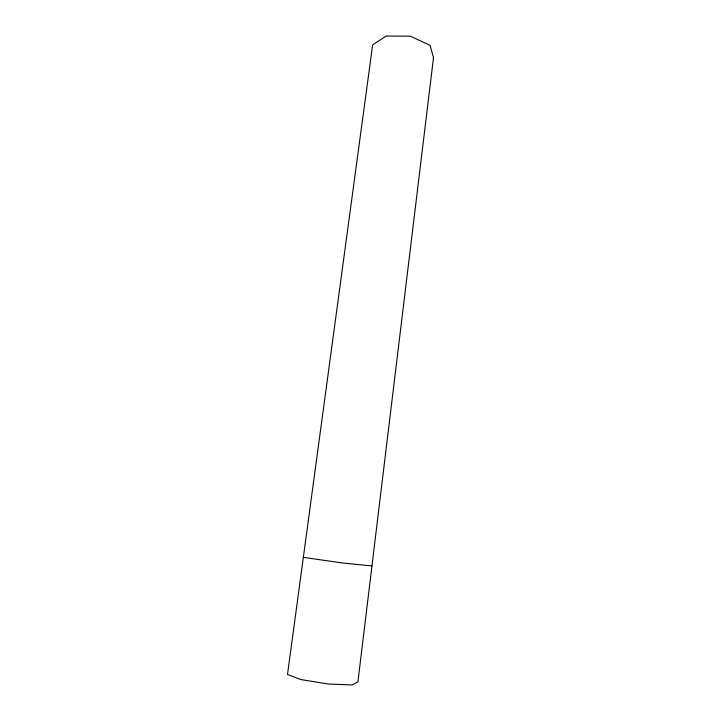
<?xml version="1.0" encoding="UTF-8"?>
<svg xmlns="http://www.w3.org/2000/svg" width="721" height="721" viewBox="0 0 721 721"><rect width="100%" height="100%" fill="white"/><g stroke="black" fill="none" stroke-linecap="round" stroke-linejoin="round"><path stroke-width="1.08" d="M371.955 565.94L343.376 563.092L303.343 557.369M433.501 57.653L357.913 681.958L351.911 684.95L328.028 684.004L300.864 679.57L287.499 674.495L372.64 44.927L386.095 36.05L410.267 36.167L430.058 45.324L433.501 57.653"/></g></svg>
